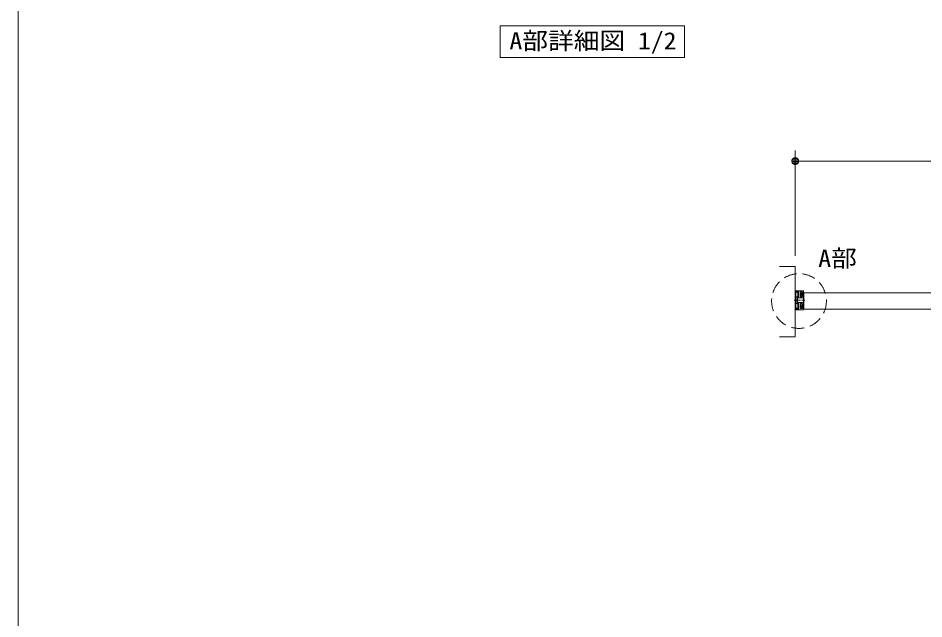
# Model space of a CAD drawing. Units: millimetres, scale not verified. Extents: x -6062 to 6062, y -3045 to 3045.
# Drawn here: x -5788 to -4068, y 666 to 1808 of the extents above; entities that cross this region are included whole.
import ezdxf
from ezdxf.enums import TextEntityAlignment as Align

# ---------------------------------------------------------------- set-up
doc = ezdxf.new("R2010")
doc.units = ezdxf.units.MM
doc.header["$LTSCALE"] = 20
doc.linetypes.add('CHAIN1', pattern=[8, 5, -1, 1, -1])
doc.linetypes.add('DASHED1', pattern=[1.8, 1.2, -0.6])
for name, color, linetype, lineweight in [('0-0_3一般', 7, 'Continuous', 9), ('0-1_2寸法-3', 7, 'Continuous', 9), ('0-2_2寸法-1', 7, 'Continuous', 9), ('0-3_0', 7, 'Continuous', 9), ('0-5_1図面枠', 7, 'Continuous', 9)]:
    doc.layers.add(name, color=color, linetype=linetype, lineweight=lineweight)
doc.styles.add('ＭＳ ゴシック', font='')
doc.styles.get('ＭＳ ゴシック').set_extended_font_data('MS Gothic')

# ---------------------------------------------------------------- blocks, each defined once
blk = doc.blocks.new('_Dot')
at = {"layer": '0-3_0'}
for p, q in [((-10, 0), (-20, 0)), ((9.78, 2), (-9.78, 2)), ((7.99, 6), (-7.99, 6)), ((9.16, -3.98), (-9.16, -3.98)), ((6, -7.98), (-6, -7.98))]:
    blk.add_line(p, q, dxfattribs=at)
for points in [[(10, 0), (9.92, 1.25), (9.69, 2.49), (9.3, 3.68), (8.76, 4.82), (8.09, 5.88), (7.29, 6.85), (6.37, 7.71), (5.36, 8.44), (4.26, 9.05), (3.09, 9.51), (1.87, 9.82), (0.63, 9.98), (-0.63, 9.98), (-1.87, 9.82), (-3.09, 9.51), (-4.26, 9.05), (-5.36, 8.44), (-6.37, 7.71), (-7.29, 6.85), (-8.09, 5.88), (-8.76, 4.82), (-9.3, 3.68), (-9.69, 2.49), (-9.92, 1.25), (-10, 0), (0, 0)], [(-10, 0), (-9.92, -1.25), (-9.69, -2.49), (-9.3, -3.68), (-8.76, -4.82), (-8.09, -5.88), (-7.29, -6.85), (-6.37, -7.71), (-5.36, -8.44), (-4.26, -9.05), (-3.09, -9.51), (-1.87, -9.82), (-0.63, -9.98), (0.63, -9.98), (1.87, -9.82), (3.09, -9.51), (4.26, -9.05), (5.36, -8.44), (6.37, -7.71), (7.29, -6.85), (8.09, -5.88), (8.76, -4.82), (9.3, -3.68), (9.69, -2.49), (9.92, -1.25), (10, 0), (0, 0)]]:
    blk.add_lwpolyline(points, close=True, dxfattribs=at)
blk = doc.blocks.new('グループ-28')
at = {"layer": '0-0_3一般'}
for p, q in [((-50180, 25716.9), (-50180, 25096.9)), ((-34760, 25716.9), (-50180, 25716.9)), ((-34760, 25096.9), (-34760, 25716.9)), ((-50180, 25096.9), (-34760, 25096.9))]:
    blk.add_line(p, q, dxfattribs=at)
blk = doc.blocks.new('グループ-29')
at = {"layer": '0-0_3一般', "linetype": 'DASHED1'}
for p, q in [((-50500, 25796.9), (-50500, 25076.9)), ((-50182, 25796.9), (-50500, 25796.9)), ((-50402, 25573.9), (-50402, 25730.9)), ((-50396, 25736.9), (-50368, 25736.9)), ((-50368, 25567.9), (-50396, 25567.9)), ((-50392, 25721.7), (-50392, 25583.1)), ((-50392, 25582.9), (-50392, 25583.1)), ((-50387, 25726.9), (-50386.8, 25726.9)), ((-50377.2, 25726.9), (-50386.8, 25726.9)), ((-50386.8, 25577.9), (-50377.2, 25577.9)), ((-50377, 25577.9), (-50377.2, 25577.9)), ((-50372, 25721.9), (-50372, 25721.7)), ((-50372, 25583.1), (-50372, 25721.7)), ((-50362, 25730.9), (-50362, 25573.9)), ((-50302, 25587.9), (-50302, 25730.9)), ((-50282, 25750.9), (-50248, 25750.9)), ((-50248, 25567.9), (-50282, 25567.9)), ((-50262, 25710.9), (-50262, 25607.9)), ((-50248, 25710.9), (-50262, 25710.9)), ((-50262, 25607.9), (-50248, 25607.9)), ((-50248, 25607.9), (-50228, 25607.9)), ((-50228, 25710.9), (-50228, 25704.9)), ((-50228, 25613.9), (-50228, 25607.9)), ((-50228, 25607.9), (-50228, 25587.9)), ((-50402, 25142.9), (-50402, 25299.9)), ((-50396, 25305.9), (-50368, 25305.9)), ((-50368, 25136.9), (-50396, 25136.9)), ((-50392, 25290.7), (-50392, 25152.1)), ((-50392, 25151.9), (-50392, 25152.1)), ((-50387, 25295.9), (-50386.8, 25295.9)), ((-50377.2, 25295.9), (-50386.8, 25295.9)), ((-50386.8, 25146.9), (-50377.2, 25146.9)), ((-50377, 25146.9), (-50377.2, 25146.9)), ((-50372, 25290.9), (-50372, 25290.7)), ((-50372, 25152.1), (-50372, 25290.7)), ((-50362, 25299.9), (-50362, 25142.9)), ((-50302, 25142.9), (-50302, 25285.9)), ((-50282, 25305.9), (-50248, 25305.9)), ((-50248, 25122.9), (-50282, 25122.9)), ((-50262, 25162.9), (-50262, 25265.9)), ((-50262, 25265.9), (-50248, 25265.9)), ((-50248, 25162.9), (-50262, 25162.9)), ((-50248, 25162.9), (-50228, 25162.9)), ((-50228, 25265.9), (-50228, 25259.9)), ((-50228, 25168.9), (-50228, 25162.9)), ((-50228, 25162.9), (-50228, 25142.9))]:
    blk.add_line(p, q, dxfattribs=at)
at = {"layer": '0-0_3一般', "linetype": 'CHAIN1'}
blk.add_line((-50138.6, 25436.9), (-50538.6, 25436.9), dxfattribs=at)
at = {"layer": '0-0_3一般', "linetype": 'DASHED1'}
for points in [[(-50500, 25076.9), (-50182, 25076.9), (-50182, 25796.9)], [(-50392, 25721.7), (-50392, 25721.9), (-50392, 25722.1), (-50391.9, 25722.3), (-50391.9, 25722.5), (-50391.9, 25722.7), (-50391.8, 25722.9), (-50391.8, 25723.1), (-50391.7, 25723.3), (-50391.6, 25723.4), (-50391.5, 25723.6), (-50391.5, 25723.8), (-50391.4, 25724), (-50391.3, 25724.1), (-50391.2, 25724.3), (-50391.1, 25724.5), (-50390.9, 25724.6), (-50390.8, 25724.8), (-50390.7, 25725), (-50390.5, 25725.1), (-50390.4, 25725.3), (-50390.2, 25725.4), (-50390.1, 25725.6), (-50389.9, 25725.7), (-50389.8, 25725.8), (-50389.6, 25725.9), (-50389.4, 25726.1), (-50389.3, 25726.2), (-50389.1, 25726.3), (-50388.9, 25726.4), (-50388.7, 25726.4), (-50388.5, 25726.5), (-50388.4, 25726.6), (-50388.2, 25726.6), (-50388, 25726.7), (-50387.8, 25726.8), (-50387.6, 25726.8), (-50387.4, 25726.8), (-50387.2, 25726.9), (-50387, 25726.9)], [(-50386.8, 25577.9), (-50387, 25577.9), (-50387.2, 25577.9), (-50387.4, 25577.9), (-50387.6, 25578), (-50387.8, 25578), (-50388, 25578.1), (-50388.2, 25578.1), (-50388.4, 25578.2), (-50388.6, 25578.3), (-50388.7, 25578.3), (-50388.9, 25578.4), (-50389.1, 25578.5), (-50389.3, 25578.6), (-50389.4, 25578.7), (-50389.6, 25578.8), (-50389.8, 25579), (-50389.9, 25579.1), (-50390.1, 25579.2), (-50390.2, 25579.4), (-50390.4, 25579.5), (-50390.5, 25579.7), (-50390.7, 25579.8), (-50390.8, 25580), (-50390.9, 25580.1), (-50391.1, 25580.3), (-50391.2, 25580.5), (-50391.3, 25580.6), (-50391.4, 25580.8), (-50391.5, 25581), (-50391.6, 25581.2), (-50391.6, 25581.3), (-50391.7, 25581.5), (-50391.8, 25581.7), (-50391.8, 25581.9), (-50391.9, 25582.1), (-50391.9, 25582.3), (-50391.9, 25582.5), (-50392, 25582.7), (-50392, 25582.9)], [(-50377.2, 25726.9), (-50377, 25726.9), (-50376.8, 25726.8), (-50376.6, 25726.8), (-50376.4, 25726.8), (-50376.2, 25726.7), (-50376, 25726.7), (-50375.8, 25726.6), (-50375.6, 25726.6), (-50375.4, 25726.5), (-50375.3, 25726.4), (-50375.1, 25726.3), (-50374.9, 25726.3), (-50374.7, 25726.2), (-50374.6, 25726), (-50374.4, 25725.9), (-50374.2, 25725.8), (-50374.1, 25725.7), (-50373.9, 25725.6), (-50373.8, 25725.4), (-50373.6, 25725.3), (-50373.5, 25725.1), (-50373.3, 25725), (-50373.2, 25724.8), (-50373.1, 25724.6), (-50372.9, 25724.5), (-50372.8, 25724.3), (-50372.7, 25724.1), (-50372.6, 25724), (-50372.5, 25723.8), (-50372.4, 25723.6), (-50372.4, 25723.4), (-50372.3, 25723.2), (-50372.2, 25723.1), (-50372.2, 25722.9), (-50372.1, 25722.7), (-50372.1, 25722.5), (-50372.1, 25722.3), (-50372, 25722.1), (-50372, 25721.9)], [(-50372, 25583.1), (-50372, 25582.9), (-50372, 25582.7), (-50372.1, 25582.5), (-50372.1, 25582.3), (-50372.1, 25582.1), (-50372.2, 25581.9), (-50372.2, 25581.7), (-50372.3, 25581.5), (-50372.4, 25581.3), (-50372.5, 25581.2), (-50372.5, 25581), (-50372.6, 25580.8), (-50372.7, 25580.6), (-50372.8, 25580.5), (-50372.9, 25580.3), (-50373.1, 25580.1), (-50373.2, 25580), (-50373.3, 25579.8), (-50373.5, 25579.6), (-50373.6, 25579.5), (-50373.8, 25579.3), (-50373.9, 25579.2), (-50374.1, 25579.1), (-50374.2, 25578.9), (-50374.4, 25578.8), (-50374.6, 25578.7), (-50374.7, 25578.6), (-50374.9, 25578.5), (-50375.1, 25578.4), (-50375.3, 25578.3), (-50375.5, 25578.2), (-50375.6, 25578.2), (-50375.8, 25578.1), (-50376, 25578.1), (-50376.2, 25578), (-50376.4, 25578), (-50376.6, 25577.9), (-50376.8, 25577.9), (-50377, 25577.9)], [(-50228, 25730.9), (-50228, 25710.9), (-50248, 25710.9)], [(-50392, 25290.7), (-50392, 25290.9), (-50392, 25291.1), (-50391.9, 25291.3), (-50391.9, 25291.5), (-50391.9, 25291.7), (-50391.8, 25291.9), (-50391.8, 25292.1), (-50391.7, 25292.3), (-50391.6, 25292.4), (-50391.5, 25292.6), (-50391.5, 25292.8), (-50391.4, 25293), (-50391.3, 25293.1), (-50391.2, 25293.3), (-50391.1, 25293.5), (-50390.9, 25293.6), (-50390.8, 25293.8), (-50390.7, 25294), (-50390.5, 25294.1), (-50390.4, 25294.3), (-50390.2, 25294.4), (-50390.1, 25294.6), (-50389.9, 25294.7), (-50389.8, 25294.8), (-50389.6, 25294.9), (-50389.4, 25295.1), (-50389.3, 25295.2), (-50389.1, 25295.3), (-50388.9, 25295.4), (-50388.7, 25295.4), (-50388.5, 25295.5), (-50388.4, 25295.6), (-50388.2, 25295.6), (-50388, 25295.7), (-50387.8, 25295.8), (-50387.6, 25295.8), (-50387.4, 25295.8), (-50387.2, 25295.9), (-50387, 25295.9)], [(-50386.8, 25146.9), (-50387, 25146.9), (-50387.2, 25146.9), (-50387.4, 25146.9), (-50387.6, 25147), (-50387.8, 25147), (-50388, 25147.1), (-50388.2, 25147.1), (-50388.4, 25147.2), (-50388.6, 25147.3), (-50388.7, 25147.3), (-50388.9, 25147.4), (-50389.1, 25147.5), (-50389.3, 25147.6), (-50389.4, 25147.7), (-50389.6, 25147.8), (-50389.8, 25148), (-50389.9, 25148.1), (-50390.1, 25148.2), (-50390.2, 25148.4), (-50390.4, 25148.5), (-50390.5, 25148.7), (-50390.7, 25148.8), (-50390.8, 25149), (-50390.9, 25149.1), (-50391.1, 25149.3), (-50391.2, 25149.5), (-50391.3, 25149.6), (-50391.4, 25149.8), (-50391.5, 25150), (-50391.6, 25150.2), (-50391.6, 25150.3), (-50391.7, 25150.5), (-50391.8, 25150.7), (-50391.8, 25150.9), (-50391.9, 25151.1), (-50391.9, 25151.3), (-50391.9, 25151.5), (-50392, 25151.7), (-50392, 25151.9)], [(-50377.2, 25295.9), (-50377, 25295.9), (-50376.8, 25295.8), (-50376.6, 25295.8), (-50376.4, 25295.8), (-50376.2, 25295.7), (-50376, 25295.7), (-50375.8, 25295.6), (-50375.6, 25295.6), (-50375.4, 25295.5), (-50375.3, 25295.4), (-50375.1, 25295.3), (-50374.9, 25295.3), (-50374.7, 25295.2), (-50374.6, 25295), (-50374.4, 25294.9), (-50374.2, 25294.8), (-50374.1, 25294.7), (-50373.9, 25294.6), (-50373.8, 25294.4), (-50373.6, 25294.3), (-50373.5, 25294.1), (-50373.3, 25294), (-50373.2, 25293.8), (-50373.1, 25293.6), (-50372.9, 25293.5), (-50372.8, 25293.3), (-50372.7, 25293.1), (-50372.6, 25293), (-50372.5, 25292.8), (-50372.4, 25292.6), (-50372.4, 25292.4), (-50372.3, 25292.2), (-50372.2, 25292.1), (-50372.2, 25291.9), (-50372.1, 25291.7), (-50372.1, 25291.5), (-50372.1, 25291.3), (-50372, 25291.1), (-50372, 25290.9)], [(-50372, 25152.1), (-50372, 25151.9), (-50372, 25151.7), (-50372.1, 25151.5), (-50372.1, 25151.3), (-50372.1, 25151.1), (-50372.2, 25150.9), (-50372.2, 25150.7), (-50372.3, 25150.5), (-50372.4, 25150.3), (-50372.5, 25150.2), (-50372.5, 25150), (-50372.6, 25149.8), (-50372.7, 25149.6), (-50372.8, 25149.5), (-50372.9, 25149.3), (-50373.1, 25149.1), (-50373.2, 25149), (-50373.3, 25148.8), (-50373.5, 25148.6), (-50373.6, 25148.5), (-50373.8, 25148.3), (-50373.9, 25148.2), (-50374.1, 25148.1), (-50374.2, 25147.9), (-50374.4, 25147.8), (-50374.6, 25147.7), (-50374.7, 25147.6), (-50374.9, 25147.5), (-50375.1, 25147.4), (-50375.3, 25147.3), (-50375.5, 25147.2), (-50375.6, 25147.2), (-50375.8, 25147.1), (-50376, 25147.1), (-50376.2, 25147), (-50376.4, 25147), (-50376.6, 25146.9), (-50376.8, 25146.9), (-50377, 25146.9)], [(-50228, 25285.9), (-50228, 25265.9), (-50248, 25265.9)]]:
    blk.add_lwpolyline(points, dxfattribs=at)
for centre, radius, start, end in [((-50396, 25730.9), 6, 135, 172.76124), ((-50396, 25730.9), 6, 172.76124, 176.38062), ((-50396, 25730.9), 6, 176.38062, 180), ((-50396, 25573.9), 6, 180, 183.61938), ((-50396, 25573.9), 6, 183.61938, 187.23876), ((-50396, 25573.9), 6, 187.23876, 225), ((-50396, 25730.9), 6, 97.23876, 135), ((-50396, 25573.9), 6, 225, 262.76124), ((-50396, 25730.9), 6, 93.61938, 97.23876), ((-50396, 25573.9), 6, 262.76124, 266.38062), ((-50396, 25730.9), 6, 90, 93.61938), ((-50396, 25573.9), 6, 266.38062, 270), ((-50368, 25730.9), 6, 86.38062, 90), ((-50368, 25573.9), 6, 270, 273.61938), ((-50368, 25730.9), 6, 82.76124, 86.38062), ((-50368, 25573.9), 6, 273.61938, 277.23876), ((-50368, 25730.9), 6, 45, 82.76124), ((-50368, 25573.9), 6, 277.23876, 315), ((-50368, 25730.9), 6, 7.23876, 45), ((-50368, 25573.9), 6, 315, 352.76124), ((-50368, 25730.9), 6, 3.61938, 7.23876), ((-50368, 25730.9), 6, 0, 3.61938), ((-50368, 25573.9), 6, 356.38062, 0), ((-50368, 25573.9), 6, 352.76124, 356.38062), ((-50282, 25730.9), 20, 135, 180), ((-50282, 25587.9), 20, 180, 225), ((-50282, 25730.9), 20, 90, 135), ((-50282, 25587.9), 20, 225, 270), ((-50248, 25730.9), 20, 45, 90), ((-50248, 25587.9), 20, 270, 315), ((-50248, 25730.9), 20, 0, 45), ((-50248, 25587.9), 20, 315, 0), ((-50396, 25299.9), 6, 135, 172.76124), ((-50396, 25299.9), 6, 172.76124, 176.38062), ((-50396, 25299.9), 6, 176.38062, 180), ((-50396, 25142.9), 6, 180, 183.61938), ((-50396, 25142.9), 6, 183.61938, 187.23876), ((-50396, 25142.9), 6, 187.23876, 225), ((-50396, 25299.9), 6, 97.23876, 135), ((-50396, 25142.9), 6, 225, 262.76124), ((-50396, 25299.9), 6, 93.61938, 97.23876), ((-50396, 25142.9), 6, 262.76124, 266.38062), ((-50396, 25299.9), 6, 90, 93.61938), ((-50396, 25142.9), 6, 266.38062, 270), ((-50368, 25299.9), 6, 86.38062, 90), ((-50368, 25142.9), 6, 270, 273.61938), ((-50368, 25299.9), 6, 82.76124, 86.38062), ((-50368, 25142.9), 6, 273.61938, 277.23876), ((-50368, 25299.9), 6, 45, 82.76124), ((-50368, 25142.9), 6, 277.23876, 315), ((-50368, 25299.9), 6, 7.23876, 45), ((-50368, 25142.9), 6, 315, 352.76124), ((-50368, 25299.9), 6, 3.61938, 7.23876), ((-50368, 25299.9), 6, 0, 3.61938), ((-50368, 25142.9), 6, 356.38062, 0), ((-50368, 25142.9), 6, 352.76124, 356.38062), ((-50282, 25285.9), 20, 135, 180), ((-50282, 25142.9), 20, 180, 225), ((-50282, 25285.9), 20, 90, 135), ((-50282, 25142.9), 20, 225, 270), ((-50248, 25285.9), 20, 45, 90), ((-50248, 25142.9), 20, 270, 315), ((-50248, 25285.9), 20, 0, 45), ((-50248, 25142.9), 20, 315, 0)]:
    blk.add_arc(centre, radius, start, end, dxfattribs=at)
blk = doc.blocks.new('グループ-31')
at = {"layer": '0-0_3一般'}
for p, q in [((-50500, 25766.9), (-50500, 25106.9)), ((-50450, 25766.9), (-50500, 25766.9)), ((-50476, 25546.9), (-50476, 25736.9)), ((-50470, 25546.9), (-50476, 25546.9)), ((-50476, 25356.9), (-50476, 25516.9)), ((-50476, 25516.9), (-50470, 25516.9)), ((-50470, 25742.9), (-50368, 25742.9)), ((-50470, 25516.9), (-50470, 25546.9)), ((-50413.1, 25762.9), (-50435, 25775.5)), ((-50404, 25762.9), (-50413.1, 25762.9)), ((-50366.8, 25755.8), (-50400.1, 25762.5)), ((-50362, 25748.9), (-50362, 25750)), ((-50500, 25106.9), (-50450, 25106.9)), ((-50470, 25356.9), (-50476, 25356.9)), ((-50476, 25136.9), (-50476, 25326.9)), ((-50476, 25326.9), (-50470, 25326.9)), ((-50470, 25326.9), (-50470, 25356.9)), ((-50368, 25130.9), (-50470, 25130.9)), ((-50435, 25098.2), (-50413.1, 25110.9)), ((-50413.1, 25110.9), (-50404, 25110.9)), ((-50400.1, 25111.3), (-50366.8, 25117.9)), ((-50362, 25123.8), (-50362, 25124.9))]:
    blk.add_line(p, q, dxfattribs=at)
at = {"layer": '0-0_3一般', "linetype": 'CHAIN1'}
blk.add_line((-50420.4, 25436.9), (-50540.4, 25436.9), dxfattribs=at)
at = {"layer": '0-0_3一般'}
for centre, radius, start, end in [((-50470, 25736.9), 6, 135, 180), ((-50470, 25736.9), 6, 90, 135), ((-50440, 25766.9), 10, 120, 180), ((-50440, 25766.9), 10, 60, 120), ((-50404, 25742.9), 20, 84.34503, 90), ((-50404, 25742.9), 20, 78.69007, 84.34503), ((-50368, 25748.9), 6, 270, 315), ((-50368, 25750), 6, 39.34503, 78.69007), ((-50368, 25748.9), 6, 315, 0), ((-50368, 25750), 6, 0, 39.34503), ((-50470, 25136.9), 6, 180, 225), ((-50470, 25136.9), 6, 225, 270), ((-50440, 25106.9), 10, 180, 240), ((-50404, 25130.9), 20, 270, 275.65497), ((-50404, 25130.9), 20, 275.65497, 281.30993), ((-50368, 25124.9), 6, 45, 90), ((-50368, 25123.8), 6, 281.30993, 320.65497), ((-50368, 25124.9), 6, 0, 45), ((-50368, 25123.8), 6, 320.65497, 0), ((-50440, 25106.9), 10, 240, 300)]:
    blk.add_arc(centre, radius, start, end, dxfattribs=at)
blk = doc.blocks.new('グループ-32')
at = {"layer": '0-0_3一般'}
for p, q in [((-50184, 25796.9), (-50494, 25796.9)), ((-50182, 25520.9), (-50182, 25788.9)), ((-50180, 25792.3), (-50180, 25792.9)), ((-50468, 25545.9), (-50468, 25327.9)), ((-50448, 25565.9), (-50366, 25565.9)), ((-50366, 25770.9), (-50423.4, 25770.9)), ((-50418, 25501.9), (-50418, 25371.9)), ((-50398, 25521.9), (-50192, 25521.9)), ((-50360, 25764.9), (-50360, 25659.9)), ((-50354, 25653.9), (-50360, 25659.9)), ((-50360, 25647.9), (-50354, 25653.9)), ((-50360, 25647.9), (-50360, 25571.9)), ((-50304, 25732.9), (-50304, 25585.9)), ((-50284, 25752.9), (-50246, 25752.9)), ((-50284, 25565.9), (-50246, 25565.9)), ((-50226, 25732.9), (-50226, 25659.9)), ((-50220, 25653.9), (-50226, 25659.9)), ((-50226, 25647.9), (-50220, 25653.9)), ((-50226, 25647.9), (-50226, 25585.9)), ((-50192, 25521.9), (-50192, 25520.9)), ((-50188, 25516.9), (-50186, 25516.9)), ((-50500, 25102.9), (-50500, 25082.9)), ((-50451, 25102.9), (-50500, 25102.9)), ((-50448, 25307.9), (-50366, 25307.9)), ((-50366, 25102.9), (-50423.4, 25102.9)), ((-50360, 25225.9), (-50360, 25301.9)), ((-50354, 25219.9), (-50360, 25225.9)), ((-50304, 25140.9), (-50304, 25287.9)), ((-50284, 25307.9), (-50246, 25307.9)), ((-50284, 25120.9), (-50246, 25120.9)), ((-50226, 25225.9), (-50226, 25287.9)), ((-50220, 25219.9), (-50226, 25225.9)), ((-50226, 25213.9), (-50220, 25219.9)), ((-50226, 25140.9), (-50226, 25213.9)), ((-50188, 25356.9), (-50186, 25356.9)), ((-50182, 25352.9), (-50182, 25084.9)), ((-50184, 25076.9), (-50494, 25076.9)), ((-50180, 25081.4), (-50180, 25080.9))]:
    blk.add_line(p, q, dxfattribs=at)
at = {"layer": '0-0_3一般', "linetype": 'CHAIN1'}
blk.add_line((-50354, 25436.9), (-50509.5, 25436.9), dxfattribs=at)
at = {"layer": '0-0_3一般'}
for points in [[(-50451, 25770.9), (-50500, 25770.9), (-50500, 25790.9)], [(-50398, 25351.9), (-50192, 25351.9), (-50192, 25352.9)], [(-50360, 25108.9), (-50360, 25213.9), (-50354, 25219.9)]]:
    blk.add_lwpolyline(points, dxfattribs=at)
for centre, radius, start, end in [((-50494, 25790.9), 6, 135, 180), ((-50494, 25790.9), 6, 90, 135), ((-50184, 25792.9), 4, 45, 90), ((-50184, 25792.3), 4, 300, 330), ((-50184, 25792.9), 4, 0, 45), ((-50184, 25792.3), 4, 330, 0), ((-50448, 25545.9), 20, 135, 180), ((-50448, 25545.9), 20, 90, 135), ((-50451, 25774.9), 4, 270, 298.12551), ((-50451, 25774.9), 4, 298.12551, 326.25101), ((-50436, 25764.9), 14, 85.81397, 146.25101), ((-50436, 25764.9), 14, 25.37693, 85.81397), ((-50398, 25501.9), 20, 135, 180), ((-50398, 25501.9), 20, 90, 135), ((-50366, 25764.9), 6, 45, 90), ((-50366, 25571.9), 6, 270, 315), ((-50366, 25764.9), 6, 0, 45), ((-50366, 25571.9), 6, 315, 0), ((-50284, 25732.9), 20, 135, 180), ((-50284, 25585.9), 20, 180, 225), ((-50284, 25732.9), 20, 90, 135), ((-50284, 25585.9), 20, 225, 270), ((-50246, 25732.9), 20, 45, 90), ((-50246, 25585.9), 20, 270, 315), ((-50246, 25732.9), 20, 0, 45), ((-50246, 25585.9), 20, 315, 0), ((-50188, 25520.9), 4, 180, 225), ((-50188, 25520.9), 4, 225, 270), ((-50186, 25520.9), 4, 270, 315), ((-50186, 25520.9), 4, 315, 0), ((-50448, 25327.9), 20, 180, 225), ((-50448, 25327.9), 20, 225, 270), ((-50451, 25098.9), 4, 61.87449, 90), ((-50451, 25098.9), 4, 33.74899, 61.87449), ((-50436, 25108.9), 14, 213.74899, 274.18603), ((-50436, 25108.9), 14, 274.18603, 334.62307), ((-50398, 25371.9), 20, 180, 225), ((-50398, 25371.9), 20, 225, 270), ((-50366, 25301.9), 6, 45, 90), ((-50366, 25108.9), 6, 270, 315), ((-50366, 25301.9), 6, 0, 45), ((-50366, 25108.9), 6, 315, 0), ((-50284, 25287.9), 20, 135, 180), ((-50284, 25140.9), 20, 180, 225), ((-50284, 25287.9), 20, 90, 135), ((-50284, 25140.9), 20, 225, 270), ((-50246, 25287.9), 20, 45, 90), ((-50246, 25140.9), 20, 270, 315), ((-50246, 25287.9), 20, 0, 45), ((-50246, 25140.9), 20, 315, 0), ((-50188, 25352.9), 4, 135, 180), ((-50188, 25352.9), 4, 90, 135), ((-50186, 25352.9), 4, 45, 90), ((-50186, 25352.9), 4, 0, 45), ((-50494, 25082.9), 6, 180, 225), ((-50494, 25082.9), 6, 225, 270), ((-50184, 25080.9), 4, 270, 315), ((-50184, 25081.4), 4, 30, 60), ((-50184, 25080.9), 4, 315, 0), ((-50184, 25081.4), 4, 0, 30)]:
    blk.add_arc(centre, radius, start, end, dxfattribs=at)
blk.add_blockref('グループ-31', (0, 0), dxfattribs=at)
blk = doc.blocks.new('グループ-39')
at = {"layer": '0-0_3一般'}
for p, q in [((-50500, 26720), (-51100, 26720)), ((-50500, 26720), (-50500, 24040)), ((-50500, 24040), (-51100, 24040))]:
    blk.add_line(p, q, dxfattribs=at)
blk = doc.blocks.new('グループ-43')
at = {"layer": '0-0_3一般'}
for name in ['グループ-39', 'グループ-32', 'グループ-29', 'グループ-28']:
    blk.add_blockref(name, (0, 0), dxfattribs=at)
blk = doc.blocks.new('グループ-56')
at = {"layer": '0-1_2寸法-3'}
blk.add_lwpolyline([(-54701.6, 34654.4), (-61701.6, 34654.4), (-61701.6, 35854.4), (-54701.6, 35854.4)], close=True, dxfattribs=at)
at = {"layer": '0-1_2寸法-3', "style": 'ＭＳ ゴシック', "width": 1.1}
blk.add_text('A部詳細図 1/2', height=650.9, dxfattribs=at).set_placement((-61348.5, 34772), align=Align.BOTTOM_LEFT)
blk = doc.blocks.new('グループ-69')
at = {"layer": '0-5_1図面枠'}
blk.add_lwpolyline([(-80000, 55400), (80000, 55400), (80000, -55400), (-80000, -55400)], close=True, dxfattribs=at)
blk = doc.blocks.new('図面枠')
at = {"layer": '0-5_1図面枠'}
blk.add_blockref('グループ-69', (0, 0), dxfattribs=at)

msp = doc.modelspace()

# ---------------------------------------------------------------- linework, layer by layer
at = {"layer": '0-1_2寸法-3', "linetype": 'DASHED1'}
msp.add_circle((-4305.34, 1270.28), 52, dxfattribs=at)
at = {"layer": '0-2_2寸法-1'}
for p, q in [((-4312.5, 1356), (-4312.5, 1556)), ((-1916.21, 1536), (-4299.79, 1536))]:
    msp.add_line(p, q, dxfattribs=at)

# ---------------------------------------------------------------- block references
at = {"layer": '0-0_3一般', "xscale": 0.05, "yscale": 0.05}
msp.add_blockref('グループ-43', (-1787.5, 0), dxfattribs=at)
at = {"layer": '0-1_2寸法-3', "xscale": 0.05, "yscale": 0.05}
msp.add_blockref('グループ-56', (-1787.5, 0), dxfattribs=at)
at = {"layer": '0-2_2寸法-1', "xscale": 0.6356201, "yscale": 0.6356201, "rotation": 180}
msp.add_blockref('_Dot', (-4312.5, 1536), dxfattribs=at)
at = {"layer": '0-5_1図面枠', "xscale": 0.05, "yscale": 0.05}
msp.add_blockref('図面枠', (-1787.5, 0), dxfattribs=at)

# ---------------------------------------------------------------- texts
at = {"layer": '0-1_2寸法-3', "style": 'ＭＳ ゴシック', "width": 1.1}
msp.add_text('A部', height=32.55, dxfattribs=at).set_placement((-4268.79, 1325.27), align=Align.BOTTOM_LEFT)

doc.saveas('drawing.dxf')
